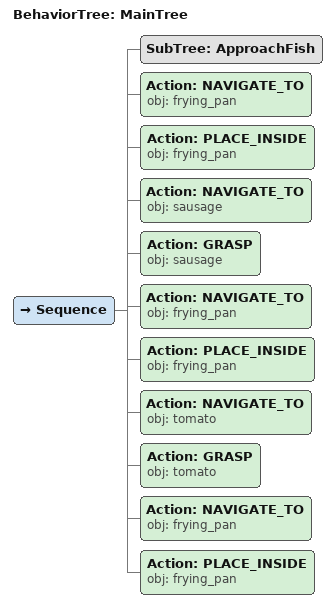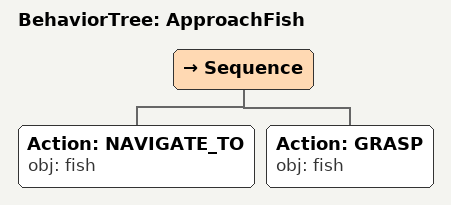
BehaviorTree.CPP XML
<root main_tree_to_execute="MainTree">
  <BehaviorTree ID="MainTree">
    <Sequence>
      <!-- Execute subtree ApproachFish -->
      <SubTree ID="ApproachFish" />
      <!-- Navigate to frying_pan -->
      <Action ID="NAVIGATE_TO" obj="frying_pan" />
      <!-- Place inside frying_pan -->
      <Action ID="PLACE_INSIDE" obj="frying_pan" />
      <!-- Navigate to sausage -->
      <Action ID="NAVIGATE_TO" obj="sausage" />
      <!-- Grasp sausage -->
      <Action ID="GRASP" obj="sausage" />
      <!-- Navigate to frying_pan -->
      <Action ID="NAVIGATE_TO" obj="frying_pan" />
      <!-- Place inside frying_pan -->
      <Action ID="PLACE_INSIDE" obj="frying_pan" />
      <!-- Navigate to tomato -->
      <Action ID="NAVIGATE_TO" obj="tomato" />
      <!-- Grasp tomato -->
      <Action ID="GRASP" obj="tomato" />
      <!-- Navigate to frying_pan -->
      <Action ID="NAVIGATE_TO" obj="frying_pan" />
      <!-- Place inside frying_pan -->
      <Action ID="PLACE_INSIDE" obj="frying_pan" />
    </Sequence>
  </BehaviorTree>
  <!-- Subtree definition ApproachFish -->
  <BehaviorTree ID="ApproachFish">
    <Sequence>
      <!-- Navigate to fish -->
      <Action ID="NAVIGATE_TO" obj="fish" />
      <!-- Grasp fish -->
      <Action ID="GRASP" obj="fish" />
    </Sequence>
  </BehaviorTree>
</root>
